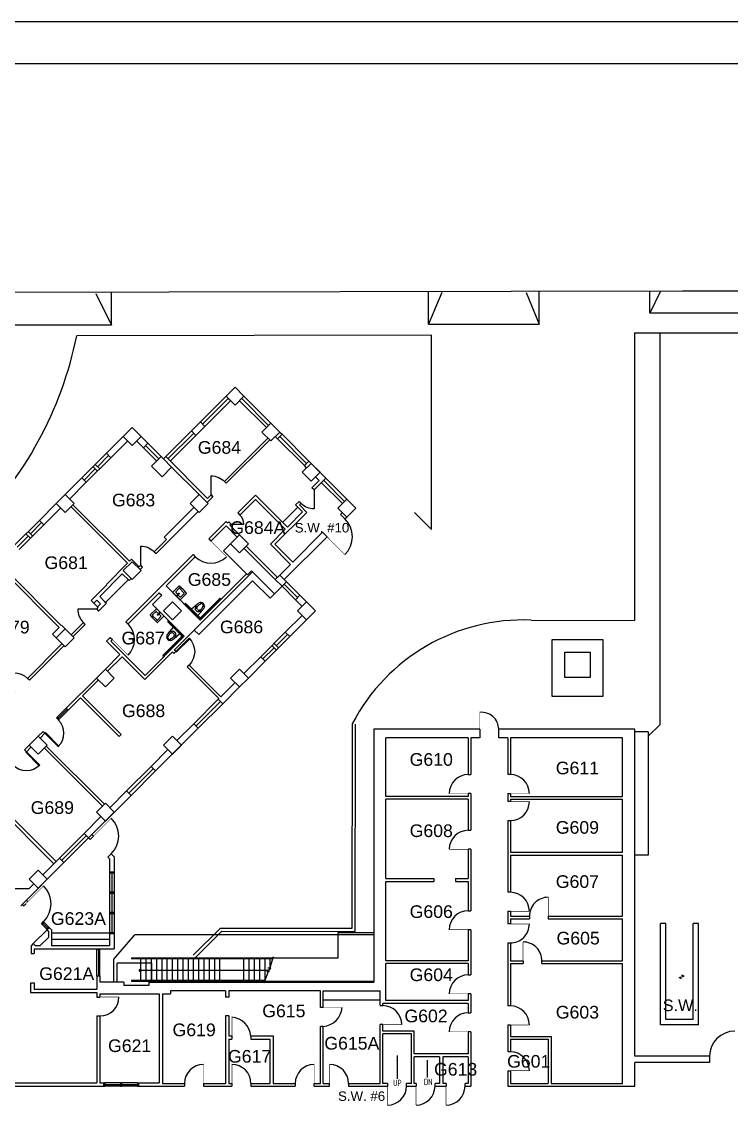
# Model space of a CAD drawing. Header units: inches. Extents: x -3386 to 4701, y -741 to 3764.
# Drawn here: x -1133 to 214, y 1562 to 3618 of the extents above; entities that cross this region are included whole.
import ezdxf
from ezdxf.enums import TextEntityAlignment as Align

# ---------------------------------------------------------------- set-up
doc = ezdxf.new("R2010")
doc.units = ezdxf.units.IN
doc.header["$LTSCALE"] = 96
doc.header["$MEASUREMENT"] = 0
for name, color, linetype in [('A-ANNO-ROOM', 4, 'CONTINUOUS'), ('A-ANNO-TEXT', 4, 'CONTINUOUS'), ('A-COLS', 5, 'CONTINUOUS'), ('A-DOOR', 2, 'CONTINUOUS'), ('A-FLOR-CASE', 3, 'CONTINUOUS'), ('A-FLOR-PFIX', 2, 'CONTINUOUS'), ('A-FLOR-STRS', 2, 'CONTINUOUS'), ('A-GLAZ', 2, 'CONTINUOUS'), ('A-GLAZ-SILL', 1, 'CONTINUOUS'), ('A-SITE', 8, 'CONTINUOUS'), ('A-WALL-FULL', 6, 'CONTINUOUS')]:
    doc.layers.add(name, color=color, linetype=linetype)
doc.styles.add('ARIAL', font='arial.ttf')
doc.styles.add('D11', font='dim', dxfattribs={"width": 0.75, "height": 12})

# ---------------------------------------------------------------- blocks, each defined once
blk = doc.blocks.new('PSS-FP01$0$DOOR-E')
at = {"layer": 'A-DOOR'}
blk.add_line((0, 0), (-0.707, 0.707), dxfattribs=at)
blk.add_arc((0, 0), 1, 135, 180, dxfattribs=at)
blk = doc.blocks.new('DOOR')
at = {"layer": 'A-DOOR'}
blk.add_lwpolyline([(-0.042, 0), (0, 0), (0, 1), (-0.042, 1)], close=True, dxfattribs=at)
blk.add_arc((0, 0), 1, 90, 180, dxfattribs=at)

msp = doc.modelspace()

# ---------------------------------------------------------------- linework, layer by layer
at = {"layer": 'A-COLS'}
for points in [[(-727.9, 2890.3), (-711, 2907.3), (-727.9, 2924.3), (-744.9, 2907.3)], [(-923.1, 2814), (-906.1, 2830.9), (-923.1, 2847.9), (-940.1, 2830.9)], [(-660.1, 2822.4), (-643.1, 2839.4), (-660.1, 2856.4), (-677, 2839.4)], [(-600.7, 2763), (-583.7, 2780), (-566.7, 2763), (-583.7, 2746.1)], [(-1050.4, 2686.7), (-1033.4, 2703.6), (-1050.4, 2720.6), (-1067.4, 2703.6)], [(-795.8, 2686.7), (-778.9, 2703.6), (-795.8, 2720.6), (-812.8, 2703.6)], [(-532.8, 2695.2), (-515.8, 2712.1), (-498.8, 2695.2), (-515.8, 2678.2)], [(-736.4, 2627.3), (-719.5, 2644.2), (-702.5, 2627.3), (-719.5, 2610.3)], [(-923.1, 2559.4), (-906.1, 2576.4), (-923.1, 2593.3), (-940.1, 2576.4)], [(-863.7, 2500), (-846.7, 2517), (-829.8, 2500), (-846.7, 2483)], [(-609.1, 2500), (-592.2, 2517), (-575.2, 2500), (-592.2, 2483)], [(-1050.4, 2432.1), (-1033.4, 2449.1), (-1050.4, 2466.1), (-1067.4, 2449.1)], [(-991, 2372.7), (-974, 2389.7), (-957, 2372.7), (-974, 2355.7)], [(-736.4, 2372.7), (-719.5, 2389.7), (-702.5, 2372.7), (-719.5, 2355.7)], [(-1118.3, 2245.4), (-1101.3, 2262.4), (-1084.3, 2245.4), (-1101.3, 2228.5)], [(-863.7, 2245.4), (-846.7, 2262.4), (-829.8, 2245.4), (-846.7, 2228.5)], [(-991, 2118.2), (-974, 2135.1), (-957, 2118.2), (-974, 2101.2)], [(-1118.3, 1990.9), (-1101.3, 2007.9), (-1084.3, 1990.9), (-1101.3, 1973.9)]]:
    msp.add_lwpolyline(points, close=True, dxfattribs=at)
at = {"layer": 'A-DOOR'}
msp.add_line((-1091.9, 1906.9), (-1083.8, 1898.8), dxfattribs=at)
at = {"layer": 'A-DOOR', "const_width": 1}
for points in [[(-773.7, 2632.5), (-744, 2602.8)], [(-519.4, 2606.7), (-553.3, 2640.7)], [(-960.6, 2445.6), (-930.9, 2415.9)], [(-263.5, 2275.5), (-263.5, 2307.5)], [(-285.5, 2153.5), (-321.5, 2153.5)], [(-205.5, 2153.5), (-169.5, 2153.5)], [(-205.5, 2138.2), (-169.5, 2138.2)], [(-962.7, 2106.8), (-996.6, 2072.9)], [(-285.5, 2047.8), (-321.5, 2047.8)], [(-1091.2, 1978.3), (-1125.1, 1944.4)], [(-133.5, 1920.8), (-133.5, 1956.8)], [(-205.5, 1930.2), (-169.5, 1930.2)], [(-285.5, 1895.2), (-321.5, 1895.2)], [(-205.5, 1906.2), (-169.5, 1906.2)], [(-181.5, 1836), (-181.5, 1872)], [(-285.5, 1773.5), (-321.5, 1773.5)], [(-984.2, 1767.5), (-948.2, 1767.5)], [(-560.5, 1747.5), (-524.7, 1747.5)], [(-733.8, 1693.6), (-733.8, 1729.6)], [(-447.5, 1715.1), (-411.5, 1715.1)], [(-205.5, 1714.6), (-169.5, 1714.6)], [(-285.5, 1701.5), (-321.5, 1701.5)], [(-787.8, 1603.6), (-787.8, 1639.6)], [(-733.8, 1603.6), (-733.8, 1639.6)], [(-577.8, 1603.6), (-577.8, 1639.6)], [(-548.5, 1603.6), (-548.5, 1639.6)], [(-205.5, 1627.6), (-169.5, 1627.6)], [(-438.3, 1598.5), (-438.3, 1562.5)], [(-384.5, 1598.5), (-384.5, 1562.5)], [(-327.5, 1598.5), (-327.5, 1562.5)]]:
    msp.add_lwpolyline(points, dxfattribs=at)
at = {"layer": 'A-DOOR'}
for centre, radius, start, end in [((-553.3, 2640.7), 48, 315, 45), ((-773.7, 2632.5), 42, 225, 315), ((-960.6, 2445.6), 42, 315, 45), ((-260.3, 2274.9), 32.8, 1.0767, 95.6562), ((-285.5, 2153.5), 36, 90, 180), ((-205.5, 2153.5), 36, 0, 90), ((-205.5, 2138.2), 36, 270, 0), ((-996.6, 2072.9), 48, 315, 45), ((-285.5, 2047.8), 36, 90, 180), ((-1125.1, 1944.4), 48, 315, 45), ((-205.5, 1930.2), 36, 0, 90), ((-133.5, 1920.8), 36, 89.9928, 180.7045), ((-285.5, 1895.2), 36, 90, 180), ((-205.5, 1906.2), 36, 269.2955, 0.0072), ((-181.5, 1836), 36, 359.2955, 90.0072), ((-285.5, 1773.5), 36, 90, 180), ((-984.2, 1767.5), 36, 270, 0), ((-447.5, 1715.1), 36, 0, 90), ((-205.5, 1714.6), 36, 0, 90), ((-737.7, 1689.6), 40.1, 5.6436, 84.3564), ((-564.2, 1751), 39.6, 275.271, 354.9664), ((-285.5, 1701.5), 36, 90, 180), ((220.5, 1655), 48, 90, 180), ((-205.5, 1627.6), 36, 0, 90), ((-787.8, 1603.6), 36, 90, 180), ((-733.8, 1603.6), 36, 0, 90), ((-577.8, 1603.6), 36, 90, 180), ((-548.5, 1603.6), 36, 0, 90), ((-438.5, 1598.5), 36, 270, 0), ((-384.5, 1598.5), 36, 270, 0), ((-327.5, 1598.5), 36, 270, 0)]:
    msp.add_arc(centre, radius, start, end, dxfattribs=at)
at = {"layer": 'A-FLOR-CASE'}
for p, q in [((-637.4, 2668.3), (-608.8, 2696.9)), ((-973.4, 2516), (-930.4, 2559)), ((-796.7, 2455.3), (-694.6, 2557.4)), ((-661.3, 2524.2), (-694.6, 2557.4)), ((-661.3, 2524.2), (-652.8, 2532.7)), ((-805.2, 2463.7), (-796.7, 2455.3)), ((-1084.5, 1895.2), (-1110.8, 1868.9)), ((-1076, 1889.2), (-966, 1889.2)), ((-1076, 1877.2), (-966, 1877.2)), ((-452.5, 1761.5), (-560.5, 1761.5))]:
    msp.add_line(p, q, dxfattribs=at)
at = {"layer": 'A-FLOR-PFIX'}
for p, q in [((-846.1, 2535.3), (-834.4, 2547)), ((-832.6, 2521.2), (-846.1, 2534.6)), ((-834.8, 2542.4), (-840.3, 2536.2)), ((-832.4, 2527), (-840.3, 2534.9)), ((-824.8, 2534.6), (-832.7, 2542.4)), ((-820.2, 2532.9), (-831.9, 2521.2)), ((-824.9, 2532.4), (-831, 2526.9)), ((-823.8, 2513.1), (-824.1, 2512.7)), ((-820.9, 2511.6), (-795.7, 2486.4)), ((-795, 2487.8), (-820.2, 2513)), ((-799.9, 2512.5), (-810.4, 2503.2)), ((-758, 2522.6), (-792.9, 2487.7)), ((-792.2, 2486.3), (-759.3, 2519.2)), ((-759.3, 2519.2), (-757.3, 2521.2)), ((-755.2, 2521.2), (-754.1, 2522.2)), ((-755.2, 2521.2), (-755.2, 2521.2)), ((-754.1, 2522.2), (-754.5, 2522.6)), ((-888.9, 2492.5), (-877.2, 2504.2)), ((-884.3, 2490.8), (-876.4, 2483)), ((-884.2, 2493), (-878.1, 2498.5)), ((-876.7, 2498.4), (-868.8, 2490.5)), ((-876.5, 2504.2), (-863, 2490.8)), ((-863, 2490.1), (-874.7, 2478.4)), ((-874.3, 2483), (-868.8, 2489.2)), ((-811.4, 2502.1), (-812.5, 2501)), ((-799.7, 2490.4), (-800.8, 2489.4)), ((-789.3, 2501.9), (-798.7, 2491.5)), ((-854.9, 2481.9), (-854.5, 2482.3)), ((-829.6, 2453.1), (-854.9, 2478.4)), ((-854.3, 2458.1), (-845, 2468.5)), ((-853.4, 2479.1), (-828.2, 2453.8)), ((-843.9, 2469.6), (-842.9, 2470.6)), ((-864.4, 2416.2), (-829.6, 2451)), ((-828.2, 2450.3), (-861.1, 2417.4)), ((-843.7, 2447.5), (-833.3, 2456.8)), ((-832.3, 2457.9), (-831.2, 2459)), ((-864.1, 2412.3), (-864.4, 2412.6)), ((-863, 2413.4), (-864.1, 2412.3)), ((-861.1, 2417.4), (-863, 2415.5)), ((-863, 2413.4), (-863, 2413.4))]:
    msp.add_line(p, q, dxfattribs=at)
for points in [[(-846.1, 2535.3, 0.065543), (-846.2, 2535.2, 0.087946), (-846.2, 2535.1, 0.043207), (-846.2, 2535, 0.043207), (-846.2, 2534.9, 0.087946), (-846.2, 2534.8, 0.065543), (-846.1, 2534.6)], [(-840.3, 2536.2, 0.063221), (-840.5, 2536, 0.085725), (-840.6, 2535.8, 0.040781), (-840.6, 2535.5, 0.040781), (-840.5, 2535.3, 0.085725), (-840.5, 2535.1, 0.063221), (-840.3, 2534.9)], [(-832.7, 2542.4, 0.050866), (-832.9, 2542.7, 0.073218), (-833.2, 2542.8, 0.028563), (-833.5, 2542.9, 0.050866), (-833.8, 2542.9, 0.050866), (-834, 2542.8, 0.028563), (-834.3, 2542.7, 0.073218), (-834.6, 2542.6, 0.050866), (-834.8, 2542.4)], [(-833.7, 2547.1, 0.061553), (-833.8, 2547.1, 0.084107), (-833.9, 2547.2, 0.039062), (-834, 2547.2, 0.039062), (-834.2, 2547.2, 0.084107), (-834.2, 2547.1, 0.061553), (-834.4, 2547)], [(-824.9, 2532.4, 0.050866), (-824.6, 2532.7, 0.073218), (-824.5, 2532.9, 0.028563), (-824.4, 2533.3, 0.050866), (-824.4, 2533.5, 0.050866), (-824.4, 2533.7, 0.028563), (-824.5, 2534.1, 0.073218), (-824.6, 2534.3, 0.050866), (-824.8, 2534.6)], [(-820.2, 2532.9, 0.061553), (-820.1, 2533, 0.084107), (-820.1, 2533.1, 0.039062), (-820.1, 2533.2, 0.039062), (-820.1, 2533.3, 0.084107), (-820.1, 2533.4, 0.061553), (-820.2, 2533.6)], [(-832.6, 2521.2, 0.065543), (-832.5, 2521.1, 0.087946), (-832.4, 2521.1, 0.043207), (-832.3, 2521.1, 0.043207), (-832.1, 2521.1, 0.087946), (-832, 2521.1, 0.065543), (-831.9, 2521.2)], [(-832.4, 2527, 0.063221), (-832.2, 2526.8, 0.085725), (-832, 2526.7, 0.040781), (-831.7, 2526.7, 0.040781), (-831.5, 2526.7, 0.085725), (-831.3, 2526.8, 0.063221), (-831, 2526.9)], [(-799.9, 2512.5, 0.074934), (-802.1, 2509.5, 0.085426), (-803.1, 2506.5, 0.066386), (-803.2, 2504.5), (-804.3, 2503.4), (-801.4, 2500.5)], [(-799.2, 2502.6, -0.17412), (-800.2, 2504.9, -0.066386), (-800.2, 2506, -0.085426), (-799.5, 2508.1, -0.074934), (-797.8, 2510.4, -0.074934), (-795.6, 2512, -0.08035), (-793.6, 2512.7, 0.238976), (-793.2, 2513), (-792.2, 2515.1, 0.549653), (-792.6, 2515.8)], [(-799.2, 2502.6, 0.17747), (-797, 2501.6, 0.066386), (-795.8, 2501.7, 0.085426), (-793.7, 2502.3, 0.074934), (-791.4, 2504, 0.074934), (-789.8, 2506.3, 0.08035), (-789.1, 2508.2, -0.238976), (-788.8, 2508.6), (-786.8, 2509.6, -0.549653), (-786.1, 2509.2)], [(-888.9, 2492.5, 0.061553), (-889, 2492.4, 0.084107), (-889, 2492.3, 0.039062), (-889, 2492.2, 0.039062), (-889, 2492.1, 0.084107), (-889, 2492, 0.061553), (-888.9, 2491.8)], [(-884.2, 2493, 0.050866), (-884.4, 2492.7, 0.073218), (-884.6, 2492.5, 0.028563), (-884.7, 2492.1, 0.050866), (-884.7, 2491.9, 0.050866), (-884.7, 2491.7, 0.028563), (-884.6, 2491.3, 0.073218), (-884.5, 2491.1, 0.050866), (-884.3, 2490.8)], [(-876.7, 2498.4, 0.063221), (-876.9, 2498.6, 0.085725), (-877.1, 2498.7, 0.040781), (-877.4, 2498.7, 0.040781), (-877.6, 2498.7, 0.085725), (-877.8, 2498.6, 0.063221), (-878.1, 2498.5)], [(-876.5, 2504.2, 0.065543), (-876.6, 2504.3, 0.087946), (-876.7, 2504.3, 0.043207), (-876.8, 2504.4, 0.043207), (-876.9, 2504.3, 0.087946), (-877, 2504.3, 0.065543), (-877.2, 2504.2)], [(-868.8, 2489.2, 0.063221), (-868.6, 2489.4, 0.085725), (-868.5, 2489.6, 0.040781), (-868.5, 2489.9, 0.040781), (-868.5, 2490.1, 0.085725), (-868.6, 2490.3, 0.063221), (-868.8, 2490.5)], [(-863, 2490.1, 0.065543), (-862.9, 2490.2, 0.087946), (-862.9, 2490.3, 0.043207), (-862.9, 2490.4, 0.043207), (-862.9, 2490.6, 0.087946), (-862.9, 2490.7, 0.065543), (-863, 2490.8)], [(-789.3, 2501.9, -0.074934), (-792.3, 2499.7, -0.085426), (-795.4, 2498.7, -0.066386), (-797.3, 2498.7), (-798.4, 2497.6), (-801.4, 2500.5)], [(-876.4, 2483, 0.050866), (-876.2, 2482.8, 0.073218), (-875.9, 2482.6, 0.028563), (-875.5, 2482.6, 0.050866), (-875.3, 2482.5, 0.050866), (-875.1, 2482.6, 0.028563), (-874.7, 2482.7, 0.073218), (-874.5, 2482.8, 0.050866), (-874.3, 2483)], [(-875.4, 2478.3, 0.061553), (-875.3, 2478.3, 0.084107), (-875.2, 2478.2, 0.039062), (-875.1, 2478.2, 0.039062), (-874.9, 2478.3, 0.084107), (-874.8, 2478.3, 0.061553), (-874.7, 2478.4)], [(-844.4, 2457.4, 0.17412), (-846.7, 2458.4, 0.066386), (-847.9, 2458.3, 0.085426), (-850, 2457.7, 0.074934), (-852.2, 2456, 0.074934), (-853.9, 2453.7, 0.08035), (-854.6, 2451.8, -0.238976), (-854.8, 2451.4), (-856.9, 2450.4, -0.549653), (-857.6, 2450.8)], [(-854.3, 2458.1, -0.074934), (-851.4, 2460.3, -0.085426), (-848.3, 2461.3, -0.066386), (-846.3, 2461.3), (-845.2, 2462.4), (-842.3, 2459.5)], [(-844.4, 2457.4, -0.17747), (-843.5, 2455.1, -0.066386), (-843.5, 2454, -0.085426), (-844.2, 2451.9, -0.074934), (-845.8, 2449.6, -0.074934), (-848.1, 2448, -0.08035), (-850.1, 2447.3, 0.238976), (-850.4, 2447), (-851.5, 2444.9, 0.549653), (-851.1, 2444.2)], [(-843.7, 2447.5, 0.074934), (-841.5, 2450.5, 0.085426), (-840.5, 2453.5, 0.066386), (-840.5, 2455.5), (-839.4, 2456.6), (-842.3, 2459.5)]]:
    msp.add_lwpolyline(points, format="xyb", dxfattribs=at)
for points in [[(-834.9, 2533.4, -0.043661), (-834.8, 2533.4, -0.043661), (-834.6, 2533.4, -0.043661), (-834.5, 2533.4, -0.043661), (-834.4, 2533.4, -0.043661), (-834.3, 2533.4, -0.043661), (-834.1, 2533.3, -0.043661), (-834, 2533.2, -0.043661), (-834, 2533.1, -0.043661), (-833.9, 2533, -0.043661), (-833.8, 2532.9, -0.043661), (-833.8, 2532.8, -0.043661), (-833.8, 2532.6, -0.043661), (-833.8, 2532.5, -0.043661), (-833.9, 2532.4, -0.043661), (-834, 2532.3, -0.043661), (-834, 2532.2, -0.043661), (-834.1, 2532.1, -0.043661), (-834.3, 2532, -0.043661), (-834.4, 2532, -0.043661), (-834.5, 2531.9, -0.043661), (-834.6, 2531.9, -0.043661), (-834.8, 2532, -0.043661), (-834.9, 2532, -0.043661), (-835, 2532.1, -0.043661), (-835.1, 2532.2, -0.043661), (-835.2, 2532.3, -0.043661), (-835.3, 2532.4, -0.043661), (-835.3, 2532.5, -0.043661), (-835.3, 2532.6, -0.043661), (-835.3, 2532.8, -0.043661), (-835.3, 2532.9, -0.043661), (-835.3, 2533, -0.043661), (-835.2, 2533.1, -0.043661), (-835.1, 2533.2, -0.043661), (-835, 2533.3, -0.043661)], [(-874.2, 2492, -0.043661), (-874.3, 2492, -0.043661), (-874.4, 2492, -0.043661), (-874.6, 2492, -0.043661), (-874.7, 2492, -0.043661), (-874.8, 2492, -0.043661), (-874.9, 2492.1, -0.043661), (-875, 2492.2, -0.043661), (-875.1, 2492.3, -0.043661), (-875.2, 2492.4, -0.043661), (-875.2, 2492.5, -0.043661), (-875.3, 2492.7, -0.043661), (-875.3, 2492.8, -0.043661), (-875.2, 2492.9, -0.043661), (-875.2, 2493, -0.043661), (-875.1, 2493.2, -0.043661), (-875, 2493.3, -0.043661), (-874.9, 2493.3, -0.043661), (-874.8, 2493.4, -0.043661), (-874.7, 2493.5, -0.043661), (-874.6, 2493.5, -0.043661), (-874.4, 2493.5, -0.043661), (-874.3, 2493.5, -0.043661), (-874.2, 2493.4, -0.043661), (-874.1, 2493.3, -0.043661), (-874, 2493.3, -0.043661), (-873.9, 2493.2, -0.043661), (-873.8, 2493, -0.043661), (-873.8, 2492.9, -0.043661), (-873.8, 2492.8, -0.043661), (-873.8, 2492.7, -0.043661), (-873.8, 2492.5, -0.043661), (-873.8, 2492.4, -0.043661), (-873.9, 2492.3, -0.043661), (-874, 2492.2, -0.043661), (-874.1, 2492.1, -0.043661)]]:
    msp.add_lwpolyline(points, format="xyb", close=True, dxfattribs=at)
for centre in [(-837.9, 2529.3), (-871.2, 2496.1)]:
    msp.add_circle(centre, 0.75, dxfattribs=at)
for centre, radius, start, end in [((-897.5, 2469.8), 100.3, 39.535, 50.465), ((-822, 2511.3), 2.5, 43.916, 134.9927), ((-822, 2510.6), 1.5, 43.2125, 134.9803), ((-791.2, 2503.8), 12.4, 117.8584, 135), ((-792.5, 2506.3), 9.55, 98.3275, 117.8584), ((-792.8, 2508.4), 7.42, 88.4258, 98.3275), ((-792.3, 2509.5), 6.29, 357.5207, 92.0085), ((-792.3, 2509.5), 4.82, 357.5207, 92.0085), ((-793.5, 2509), 7.42, 351.6725, 1.5742), ((-756.3, 2520.8), 2.5, 45, 135), ((-756.3, 2520.1), 1.5, 45, 135), ((-811.6, 2555.7), 100.3, 219.535, 230.465), ((-793.9, 2488.8), 1.5, 224.9992, 315.0008), ((-798.1, 2510.6), 12.4, 315, 332.1416), ((-795.6, 2509.3), 9.55, 332.1416, 351.6725), ((-853.1, 2480.2), 2.5, 135.0073, 226.084), ((-852.4, 2480.2), 1.5, 135.0197, 226.7875), ((-793.9, 2488.1), 2.5, 224.9998, 315.0002), ((-850.2, 2451), 7.42, 171.6725, 181.5742), ((-851.3, 2450.5), 6.29, 177.9915, 272.4793), ((-848.1, 2450.7), 9.55, 152.1416, 171.6725), ((-845.6, 2449.4), 12.4, 135, 152.1416), ((-851.3, 2450.5), 4.82, 177.9915, 272.4793), ((-852.5, 2456.2), 12.4, 297.8584, 315), ((-830.7, 2452.1), 1.5, 314.9992, 45.0008), ((-830, 2452.1), 2.5, 314.9998, 45.0002), ((-850.8, 2451.6), 7.42, 268.4258, 278.3275), ((-851.2, 2453.7), 9.55, 278.3275, 297.8584), ((-862.7, 2414.4), 2.5, 135, 225), ((-862, 2414.4), 1.5, 135, 225)]:
    msp.add_arc(centre, radius, start, end, dxfattribs=at)
at = {"layer": 'A-FLOR-STRS'}
for points in [[(119.3, 1802), (114.5, 1804.4), (124.1, 1806.8), (119.3, 1809.2)], [(-420.1, 1656.4), (-420.1, 1612.6)], [(-363.1, 1647.4), (-363.1, 1614.6)]]:
    msp.add_lwpolyline(points, dxfattribs=at)
for points in [[(-421.8, 1646.9), (-420.1, 1656.6), (-418.5, 1646.9)], [(-364.8, 1637.8), (-363.1, 1647.6), (-361.5, 1637.8)]]:
    msp.add_solid(points, dxfattribs=at)
at = {"layer": 'A-GLAZ'}
for p, q in [((-789.5, 2854.3), (-740.7, 2903)), ((-715.2, 2903), (-664.3, 2852.1)), ((-806.4, 2837.3), (-855.2, 2788.5)), ((-643.1, 2830.9), (-592.2, 2780)), ((-897.6, 2814), (-872.2, 2788.5)), ((-967.7, 2794.9), (-988.9, 2773.6)), ((-993.1, 2769.4), (-1014.3, 2748.2)), ((-520.1, 2707.9), (-559.7, 2747.5)), ((-1094.9, 2667.6), (-1116.1, 2646.4)), ((-1120.4, 2642.1), (-1141.6, 2620.9)), ((-609.1, 2525.5), (-634.6, 2550.9)), ((-649.5, 2434.2), (-628.2, 2455.5)), ((-674.9, 2408.8), (-653.7, 2430)), ((-755.5, 2328.2), (-802.2, 2281.5)), ((-1063.5, 2296.5), (-1046.5, 2313.5)), ((-882.8, 2200.9), (-929.5, 2154.2)), ((-1010.1, 2073.6), (-1056.7, 2026.9)), ((-961.5, 2002.2), (-961.5, 1966.2)), ((-961.5, 1964.2), (-961.5, 1928.2)), ((-961.5, 1926.2), (-961.5, 1890.2)), ((-987.2, 1858.2), (-987.2, 1807.2)), ((-975.2, 1601.5), (-945.2, 1601.5)), ((-943.2, 1601.5), (-913.2, 1601.5))]:
    msp.add_line(p, q, dxfattribs=at)
at = {"layer": 'A-GLAZ-SILL'}
for p, q in [((-793.7, 2858.5), (-744.9, 2907.3)), ((-711, 2907.3), (-660.1, 2856.4)), ((-785.2, 2850), (-736.4, 2898.8)), ((-719.5, 2898.8), (-668.5, 2847.9)), ((-810.7, 2841.5), (-859.5, 2792.7)), ((-893.4, 2818.2), (-868, 2792.7)), ((-802.2, 2833), (-851, 2784.3)), ((-647.3, 2826.7), (-596.4, 2775.8)), ((-638.8, 2835.2), (-587.9, 2784.3)), ((-971.9, 2799.1), (-1018.6, 2752.4)), ((-901.9, 2809.7), (-876.4, 2784.3)), ((-963.4, 2790.6), (-1010.1, 2744)), ((-984.6, 2769.4), (-993.1, 2777.9)), ((-988.9, 2765.2), (-997.4, 2773.6)), ((-524.3, 2703.6), (-563.9, 2743.2)), ((-515.8, 2712.1), (-555.4, 2751.7)), ((-1099.2, 2671.8), (-1145.8, 2625.2)), ((-1090.7, 2663.3), (-1137.4, 2616.7)), ((-1116.1, 2637.9), (-1124.6, 2646.4)), ((-1111.9, 2642.1), (-1120.4, 2650.6)), ((-604.9, 2529.7), (-630.4, 2555.2)), ((-613.4, 2521.2), (-638.8, 2546.7)), ((-632.5, 2459.7), (-679.2, 2413)), ((-624, 2451.2), (-670.7, 2404.5)), ((-657.9, 2434.2), (-649.5, 2425.8)), ((-653.7, 2438.5), (-645.2, 2430)), ((-759.8, 2332.4), (-806.4, 2285.7)), ((-751.3, 2323.9), (-797.9, 2277.3)), ((-1048.4, 2315.3), (-1065.3, 2298.4)), ((-1061.6, 2294.6), (-1044.7, 2311.6)), ((-887, 2205.1), (-933.7, 2158.5)), ((-878.6, 2196.7), (-925.2, 2150)), ((-1014.3, 2077.9), (-1061, 2031.2)), ((-1005.8, 2069.4), (-1052.5, 2022.7)), ((-966, 2002.2), (-966, 1966.2)), ((-957, 2002.2), (-957, 1966.2)), ((-966, 1964.2), (-966, 1928.2)), ((-957, 1964.2), (-957, 1928.2)), ((-966, 1926.2), (-966, 1890.2)), ((-957, 1926.2), (-957, 1890.2)), ((-1094, 1904.8), (-1085.9, 1896.6)), ((-1089.8, 1909.1), (-1081.6, 1900.9)), ((-990.2, 1807.2), (-990.2, 1858.2)), ((-984.2, 1807.2), (-984.2, 1858.2)), ((-945.2, 1604.5), (-975.2, 1604.5)), ((-913.2, 1604.5), (-943.2, 1604.5)), ((-945.2, 1598.5), (-975.2, 1598.5)), ((-913.2, 1598.5), (-943.2, 1598.5))]:
    msp.add_line(p, q, dxfattribs=at)
at = {"layer": 'A-SITE'}
for p, q in [((1751.2, 3617.9), (-3372.6, 3617.9)), ((1751.2, 3617.9), (121.3, 3617.9)), ((4519.3, 3537.9), (-3372.6, 3537.9)), ((4519.3, 3537.9), (121.3, 3537.9)), ((121.3, 3106.9), (-1701.8, 3103.4)), ((-962.3, 3042.3), (-962.3, 3104.8)), ((-360.8, 3044), (-361, 3105.7)), ((-150.8, 3044), (-151, 3106.1)), ((59.1, 3064.9), (59, 3106.9)), ((78.9, 3105.3), (59.1, 3064.9)), ((2118.6, 3107.9), (121.3, 3106.9)), ((-992.3, 3102.3), (-962.3, 3042.3)), ((-335.7, 3104.1), (-360.8, 3044)), ((-175.3, 3104.4), (-150.8, 3044)), ((121.2, 3064.9), (59.1, 3064.9)), ((299.2, 3065), (121.2, 3064.9)), ((-360.8, 3044), (-150.8, 3044)), ((-962.3, 3042.3), (-1268.3, 3042.3)), ((-355.1, 3023.2), (-1028.3, 3021.7)), ((-355.1, 2654.5), (-355.1, 3023.2)), ((30.1, 3027.5), (2145.8, 3028.1)), ((30.1, 3027.5), (30.1, 2481.8)), ((78.1, 3026.8), (78.1, 2284)), ((-355.1, 2654.5), (-387.3, 2686.8)), ((-165.9, 2482.6), (30.1, 2481.8)), ((-505.9, 1897.9), (-505.3, 2286.1)), ((-500, 1891.9), (-499.3, 2285.1)), ((78.1, 2284), (56.2, 2262.1)), ((56.2, 2270.6), (30.5, 2270.6)), ((56.2, 2270.6), (55.9, 2036.6)), ((55.9, 2036.6), (30.5, 2036.6)), ((-807.2, 1838.3), (-753.2, 1892.3)), ((-807.1, 1846.8), (-755.7, 1898.3)), ((-755.7, 1898.3), (-505.9, 1897.9)), ((-753.2, 1892.3), (-500, 1891.9)), ((-957.7, 1839.6), (-918.1, 1885.6)), ((-957.7, 1839.6), (-918.1, 1885.6)), ((-464.5, 1885.6), (-918.1, 1885.6)), ((-464.5, 1885.6), (-918.1, 1885.6)), ((-957.7, 1795.6), (-957.7, 1839.6)), ((-957.7, 1795.6), (-957.7, 1839.6)), ((-885.7, 1831.6), (-951.7, 1831.6)), ((-951.7, 1795.6), (-951.7, 1831.6)), ((-885.7, 1831.6), (-951.7, 1831.6)), ((-951.7, 1795.6), (-951.7, 1831.6)), ((-924.5, 1842), (-924.5, 1840)), ((-924.5, 1842), (-924.5, 1840)), ((-656.5, 1840), (-924.5, 1840)), ((-656.5, 1840), (-924.5, 1840)), ((-906.5, 1799.2), (-906.5, 1840)), ((-906.5, 1799.2), (-906.5, 1840)), ((-896.5, 1799.2), (-896.5, 1840)), ((-896.5, 1799.2), (-896.5, 1840)), ((-886.5, 1799.2), (-886.5, 1840)), ((-886.5, 1799.2), (-886.5, 1840)), ((-885.7, 1795.6), (-885.7, 1831.6)), ((-885.7, 1795.6), (-885.7, 1831.6)), ((-876.5, 1799.2), (-876.5, 1840)), ((-876.5, 1799.2), (-876.5, 1840)), ((-866.5, 1799.2), (-866.5, 1840)), ((-866.5, 1799.2), (-866.5, 1840)), ((-856.5, 1799.2), (-856.5, 1840)), ((-856.5, 1799.2), (-856.5, 1840)), ((-846.5, 1799.2), (-846.5, 1840)), ((-846.5, 1799.2), (-846.5, 1840)), ((-836.5, 1799.2), (-836.5, 1840)), ((-836.5, 1799.2), (-836.5, 1840)), ((-826.5, 1799.2), (-826.5, 1840)), ((-826.5, 1799.2), (-826.5, 1840)), ((-816.5, 1799.2), (-816.5, 1840)), ((-816.5, 1799.2), (-816.5, 1840)), ((-806.5, 1799.2), (-806.5, 1840)), ((-806.5, 1799.2), (-806.5, 1840)), ((-796.5, 1799.2), (-796.5, 1840)), ((-796.5, 1799.2), (-796.5, 1840)), ((-786.5, 1799.2), (-786.5, 1840)), ((-786.5, 1799.2), (-786.5, 1840)), ((-776.5, 1799.2), (-776.5, 1840)), ((-776.5, 1799.2), (-776.5, 1840)), ((-766.5, 1799.2), (-766.5, 1840)), ((-766.5, 1799.2), (-766.5, 1840)), ((-756.5, 1799.2), (-756.5, 1840)), ((-756.5, 1799.2), (-756.5, 1840)), ((-711, 1799.2), (-711, 1840)), ((-711, 1799.2), (-711, 1840)), ((-701, 1799.2), (-701, 1840)), ((-701, 1799.2), (-701, 1840)), ((-691, 1799.2), (-691, 1840)), ((-691, 1799.2), (-691, 1840)), ((-681, 1799.2), (-681, 1840)), ((-681, 1799.2), (-681, 1840)), ((-671, 1799.2), (-671, 1840)), ((-671, 1799.2), (-671, 1840)), ((-655.3, 1843.7), (-661.9, 1822.6)), ((-655.3, 1843.7), (-661.9, 1822.6)), ((-661, 1825.5), (-661, 1840)), ((-661, 1825.5), (-661, 1840)), ((-664.8, 1815.9), (-673.3, 1793.6)), ((-664.8, 1815.9), (-673.3, 1793.6)), ((-924.5, 1799.2), (-671.2, 1799.2)), ((-924.5, 1799.2), (-671.2, 1799.2)), ((-924.5, 1797.6), (-468.8, 1797.6)), ((-924.5, 1797.6), (-464.5, 1797.6))]:
    msp.add_line(p, q, dxfattribs=at)
for points in [[(-29.9, 2445.8), (-29.9, 2337.8), (-125.9, 2337.8), (-125.9, 2445.8)], [(-53.9, 2421.8), (-53.9, 2373.8), (-101.9, 2373.8), (-101.9, 2421.8)]]:
    msp.add_lwpolyline(points, close=True, dxfattribs=at)
for points in [[(-655.5, 1842), (-532.3, 1842), (-532.3, 1890), (-464.5, 1890)], [(-655.5, 1842), (-532.3, 1842), (-532.3, 1890), (-464.5, 1890)], [(-924.5, 1842), (-655.8, 1842)], [(-924.5, 1842), (-655.8, 1842)], [(-665.3, 1818), (-907.1, 1818)], [(-665.3, 1818), (-907.1, 1818)], [(-662.3, 1816), (-667.7, 1815.9), (-660.3, 1822.4), (-665.7, 1822.3)], [(-662.3, 1816), (-667.7, 1815.9), (-660.3, 1822.4), (-665.7, 1822.3)], [(-924.5, 1799.2), (-924.5, 1797.6)]]:
    msp.add_lwpolyline(points, dxfattribs=at)
at = {"layer": 'A-SITE', "const_width": 3}
msp.add_lwpolyline([(-906.5, 1818, -1), (-909.5, 1818, -1)], format="xyb", close=True, dxfattribs=at)
msp.add_lwpolyline([(-906.5, 1818, -1), (-909.5, 1818, -1)], format="xyb", close=True, dxfattribs=at)
at = {"layer": 'A-SITE'}
for centre, radius, start, end in [((-1728.1, 3163.7), 714, 314.2872, 348.5268), ((-180.8, 2116.9), 366, 87.6767, 152.472)]:
    msp.add_arc(centre, radius, start, end, dxfattribs=at)
at = {"layer": 'A-WALL-FULL'}
for p, q in [((-744.9, 2907.3), (-727.9, 2924.3)), ((-727.9, 2924.3), (-711, 2907.3)), ((-736.4, 2898.8), (-744.9, 2907.3)), ((-810.7, 2841.5), (-793.7, 2858.5)), ((-785.2, 2850), (-793.7, 2858.5)), ((-971.9, 2799.1), (-923.1, 2847.9)), ((-923.1, 2847.9), (-893.4, 2818.2)), ((-802.2, 2833), (-810.7, 2841.5)), ((-802.2, 2833), (-785.2, 2850)), ((-643.1, 2839.4), (-638.8, 2835.2)), ((-963.4, 2790.6), (-931.6, 2822.4)), ((-914.6, 2822.4), (-901.9, 2809.7)), ((-901.9, 2809.7), (-893.4, 2818.2)), ((-748, 2745.6), (-665.6, 2828)), ((-744.5, 2742.1), (-662.1, 2824.5)), ((-651.6, 2830.9), (-647.3, 2826.7)), ((-647.3, 2826.7), (-638.8, 2835.2)), ((-963.4, 2790.6), (-971.9, 2799.1)), ((-963.4, 2790.6), (-971.9, 2799.1)), ((-886.3, 2774.4), (-868, 2792.7)), ((-868, 2792.7), (-863.7, 2788.5)), ((-868, 2792.7), (-863.7, 2788.5)), ((-859.5, 2792.7), (-863.7, 2788.5)), ((-848.2, 2772.9), (-863.7, 2788.5)), ((-859.5, 2792.7), (-780.2, 2713.5)), ((-596.4, 2775.8), (-587.9, 2784.3)), ((-592.2, 2771.5), (-596.4, 2775.8)), ((-555.4, 2751.7), (-587.9, 2784.3)), ((-886.3, 2774.4), (-866.5, 2754.6)), ((-866.5, 2754.6), (-848.2, 2772.9)), ((-848.2, 2772.9), (-795.8, 2720.6)), ((-592.2, 2771.5), (-600.7, 2763)), ((-600.7, 2763), (-583.7, 2746.1)), ((-1050.4, 2720.6), (-1018.6, 2752.4)), ((-1041.9, 2712.1), (-1010.1, 2744)), ((-1010.1, 2744), (-1018.6, 2752.4)), ((-748, 2745.6), (-744.5, 2742.1)), ((-748, 2745.6), (-744.5, 2742.1)), ((-583.7, 2746.1), (-575.2, 2754.6)), ((-568.1, 2747.5), (-581.9, 2733.7)), ((-555.4, 2751.7), (-577.7, 2729.5)), ((-575.2, 2754.6), (-568.1, 2747.5)), ((-769.9, 2716.6), (-780.9, 2705.7)), ((-773.5, 2720.2), (-780.2, 2713.5)), ((-773.5, 2720.2), (-769.9, 2716.6)), ((-769.9, 2716.6), (-773.5, 2720.2)), ((-722.8, 2686.2), (-689.1, 2719.9)), ((-628.2, 2659.1), (-689.1, 2719.9)), ((-577.7, 2729.5), (-581.9, 2733.7)), ((-1099.2, 2671.8), (-1067.4, 2703.6)), ((-1090.7, 2663.3), (-1058.9, 2695.2)), ((-931.8, 2590.5), (-1039.2, 2697.9)), ((-1035.4, 2701.6), (-928.1, 2594.2)), ((-805.7, 2696.6), (-862.3, 2640)), ((-718.6, 2681.9), (-689.1, 2711.4)), ((-632.5, 2654.9), (-689.1, 2711.4)), ((-612.9, 2701.1), (-606.5, 2707.5)), ((-599.6, 2687.7), (-612.9, 2701.1)), ((-606.5, 2707.5), (-603, 2704)), ((-603, 2704), (-605.9, 2701.1)), ((-591.8, 2687), (-605.9, 2701.1)), ((-498.8, 2695.2), (-515.8, 2712.1)), ((-515.8, 2678.2), (-498.8, 2695.2)), ((-797.9, 2688.7), (-877.8, 2608.8)), ((-722.8, 2686.2), (-718.6, 2681.9)), ((-652.3, 2626.6), (-591.8, 2687)), ((-628.2, 2659.1), (-599.6, 2687.7)), ((-527.9, 2683.1), (-524.3, 2686.7)), ((-519.4, 2674.6), (-527.9, 2683.1)), ((-519.4, 2674.6), (-515.8, 2678.2)), ((-1090.7, 2663.3), (-1099.2, 2671.8)), ((-1090.7, 2663.3), (-1099.2, 2671.8)), ((-744.9, 2669.7), (-777.9, 2636.7)), ((-744.9, 2661.2), (-773.7, 2632.5)), ((-742.1, 2666.9), (-744.9, 2669.7)), ((-723.7, 2640), (-744.9, 2661.2)), ((-742.1, 2666.9), (-739.8, 2669.2)), ((-739.8, 2669.2), (-735.5, 2664.9)), ((-737.8, 2662.6), (-735.5, 2664.9)), ((-719.5, 2644.2), (-737.8, 2662.6)), ((-660.8, 2626.6), (-632.5, 2654.9)), ((-881.3, 2612.3), (-858, 2635.7)), ((-862.3, 2640), (-858, 2635.7)), ((-777.9, 2636.7), (-773.7, 2632.5)), ((-634.6, 2559.4), (-553.3, 2640.7)), ((-618.3, 2592.6), (-561.8, 2649.2)), ((-553.3, 2640.7), (-561.8, 2649.2)), ((-881.3, 2612.3), (-877.8, 2608.8)), ((-749.9, 2613.8), (-736.4, 2627.3)), ((-704.5, 2568.4), (-749.9, 2613.8)), ((-651.6, 2559.4), (-711, 2618.8)), ((-647.3, 2563.6), (-706.7, 2623)), ((-622.6, 2588.4), (-660.8, 2626.6)), ((-618.3, 2592.6), (-652.3, 2626.6)), ((-931.8, 2590.5), (-971.9, 2550.4)), ((-807.6, 2607), (-935.1, 2479.5)), ((-924.3, 2598), (-928.1, 2594.2)), ((-909.9, 2583.7), (-924.3, 2598)), ((-803.4, 2602.8), (-858.8, 2547.4)), ((-807.6, 2607), (-803.4, 2602.8)), ((-1061.4, 2468.6), (-1164.9, 2572.1)), ((-1057.7, 2472.3), (-1161.2, 2575.8)), ((-984.7, 2527.3), (-941.8, 2570.3)), ((-941.8, 2570.3), (-929, 2557.5)), ((-906.8, 2586.9), (-909.9, 2583.7)), ((-908.2, 2578.4), (-903.2, 2583.3)), ((-903.2, 2583.3), (-906.8, 2586.9)), ((-694.6, 2574.4), (-843.3, 2425.7)), ((-706.2, 2570.2), (-793.9, 2482.5)), ((-706.2, 2570.2), (-704.5, 2568.4)), ((-704.5, 2568.4), (-696.5, 2576.3)), ((-704.5, 2568.4), (-696.5, 2576.3)), ((-696.5, 2576.3), (-652.8, 2532.7)), ((-643.1, 2567.9), (-622.6, 2588.4)), ((-971, 2549.5), (-1000.9, 2519.6)), ((-971.9, 2550.4), (-971, 2549.5)), ((-929, 2557.5), (-925.1, 2561.4)), ((-651.6, 2559.4), (-643.1, 2567.9)), ((-638.8, 2546.7), (-651.6, 2559.4)), ((-647.3, 2563.6), (-643.1, 2567.9)), ((-630.4, 2555.2), (-643.1, 2567.9)), ((-638.8, 2546.7), (-630.4, 2555.2)), ((-630.4, 2555.2), (-634.6, 2559.4)), ((-630.4, 2555.2), (-634.6, 2559.4)), ((-871.6, 2534.5), (-930.9, 2475.3)), ((-884.6, 2512.3), (-867, 2529.9)), ((-884.6, 2512.3), (-867, 2529.9)), ((-871.6, 2534.5), (-867, 2529.9)), ((-793.9, 2482.5), (-858.8, 2547.4)), ((-638.8, 2546.7), (-652.8, 2532.7)), ((-613.4, 2521.2), (-604.9, 2529.7)), ((-575.2, 2500), (-604.9, 2529.7)), ((-1000.9, 2519.6), (-995.9, 2514.7)), ((-990.3, 2520.3), (-995.9, 2514.7)), ((-995.9, 2514.7), (-988.9, 2507.6)), ((-983.2, 2513.3), (-990.3, 2520.3)), ((-988.9, 2507.6), (-983.2, 2513.3)), ((-972, 2514.6), (-986.7, 2499.8)), ((-975.5, 2518.1), (-984.7, 2527.3)), ((-975.5, 2518.1), (-972, 2514.6)), ((-884.6, 2512.3), (-824.3, 2452.1)), ((-600.7, 2508.5), (-613.4, 2521.2)), ((-990.3, 2503.4), (-987.5, 2506.2)), ((-990.3, 2503.4), (-986.7, 2499.8)), ((-987.5, 2506.2), (-988.9, 2507.6)), ((-632.5, 2459.7), (-600.7, 2491.5)), ((-624, 2451.2), (-575.2, 2500)), ((-1061.4, 2468.6), (-1074.2, 2455.9)), ((-1057.7, 2472.3), (-1057.2, 2472.9)), ((-1050.4, 2466.1), (-1057.2, 2472.9)), ((-1015.7, 2477.9), (-1039, 2454.7)), ((-1035.4, 2451.1), (-1012.2, 2474.4)), ((-1012.2, 2474.4), (-1015.7, 2477.9)), ((-935.1, 2479.5), (-930.9, 2475.3)), ((-1074.2, 2455.9), (-1067.4, 2449.1)), ((-964.8, 2449.8), (-971.9, 2442.7)), ((-964.8, 2449.8), (-960.6, 2445.6)), ((-898.5, 2377.8), (-824.3, 2452.1)), ((-632.5, 2459.7), (-624, 2451.2)), ((-632.5, 2459.7), (-624, 2451.2)), ((-1056.1, 2437.9), (-1121.9, 2372.1)), ((-1052.4, 2434.1), (-1118.2, 2368.4)), ((-971.9, 2442.7), (-946.4, 2417.3)), ((-960.6, 2445.6), (-963.4, 2442.7)), ((-963.4, 2442.7), (-898.5, 2377.8)), ((-974, 2389.7), (-946.4, 2417.3)), ((-969.8, 2385.4), (-942.2, 2413)), ((-942.2, 2413), (-899.1, 2369.9)), ((-899.1, 2369.9), (-847, 2421.9)), ((-844.2, 2419.1), (-847, 2421.9)), ((-840.5, 2422.8), (-844.2, 2419.1)), ((-840.5, 2422.8), (-843.3, 2425.7)), ((-711, 2381.2), (-679.2, 2413)), ((-679.2, 2413), (-670.7, 2404.5)), ((-815, 2397.4), (-818.7, 2393.7)), ((-758.6, 2333.6), (-818.7, 2393.7)), ((-754.9, 2337.3), (-815, 2397.4)), ((-702.5, 2372.7), (-670.7, 2404.5)), ((-1118.2, 2368.4), (-1121.9, 2372.1)), ((-1048.4, 2315.3), (-991, 2372.7)), ((-1017.2, 2339.1), (-987.3, 2369)), ((-754.9, 2337.3), (-727.9, 2364.2)), ((-751.3, 2323.9), (-719.5, 2355.7)), ((-1044.7, 2311.6), (-1020.9, 2335.4)), ((-947.5, 2261.9), (-1020.9, 2335.4)), ((-943.8, 2265.6), (-1017.2, 2339.1)), ((-759.8, 2332.4), (-758.6, 2333.6)), ((-759.8, 2332.4), (-751.3, 2323.9)), ((-1048.4, 2315.3), (-1044.7, 2311.6)), ((-838.3, 2253.9), (-806.4, 2285.7)), ((-838.3, 2253.9), (-806.4, 2285.7)), ((-806.4, 2285.7), (-797.9, 2277.3)), ((-806.4, 2285.7), (-797.9, 2277.3)), ((-1101.3, 2262.4), (-1092.2, 2271.5)), ((-1088.7, 2268), (-1097.8, 2258.9)), ((-1092.2, 2271.5), (-1088.7, 2268)), ((-947.5, 2261.9), (-943.8, 2265.6)), ((-878.6, 2196.7), (-797.9, 2277.3)), ((-878.6, 2196.7), (-797.9, 2277.3)), ((-464.5, 2275.5), (-464.5, 1795.6)), ((-263.5, 2275.5), (-464.5, 2275.5)), ((-263.5, 2275.5), (-263.5, 2259.5)), ((30.5, 2275.5), (-227.5, 2275.5)), ((-227.5, 2259.5), (-227.5, 2275.5)), ((30.5, 1655), (30.5, 2275.5)), ((-1127.3, 2236.4), (-1118.3, 2245.4)), ((-1123.8, 2232.8), (-1114.7, 2241.9)), ((-1086.1, 2243.7), (-975.8, 2133.4)), ((-285.5, 2259.5), (-441.5, 2259.5)), ((-441.5, 2148), (-441.5, 2259.5)), ((-285.5, 2259.5), (-285.5, 2189.5)), ((-280.5, 2259.5), (-280.5, 2189.5)), ((-263.5, 2259.5), (-280.5, 2259.5)), ((-210.5, 2259.5), (-227.5, 2259.5)), ((-210.5, 2259.5), (-210.5, 2189.5)), ((-205.5, 2259.5), (-205.5, 2189.5)), ((7.5, 2259.5), (-205.5, 2259.5)), ((7.5, 2148), (7.5, 2259.5)), ((-1127.3, 2236.4), (-1123.8, 2232.8)), ((-1089.8, 2240), (-979.5, 2129.7)), ((-887, 2205.1), (-855.2, 2237)), ((-887, 2205.1), (-878.6, 2196.7)), ((-887, 2205.1), (-878.6, 2196.7)), ((-285.5, 2189.5), (-280.5, 2189.5)), ((-205.5, 2189.5), (-210.5, 2189.5)), ((-1067.6, 2024.6), (-1199.1, 2156.1)), ((-1005.8, 2069.4), (-925.2, 2150)), ((-965.5, 2126.6), (-933.7, 2158.5)), ((-933.7, 2158.5), (-925.2, 2150)), ((-285.5, 2148), (-441.5, 2148)), ((-285.5, 2143), (-441.5, 2143)), ((-441.5, 1992.1), (-441.5, 2143)), ((-280.5, 2153.5), (-285.5, 2153.5)), ((-285.5, 2153.5), (-285.5, 2148)), ((-285.5, 2143), (-285.5, 2083.8)), ((-280.5, 2153.5), (-280.5, 2083.8)), ((-210.5, 2153.5), (-205.5, 2153.5)), ((-210.5, 2153.5), (-210.5, 2138.2)), ((-205.5, 2138.2), (-210.5, 2138.2)), ((-205.5, 2153.5), (-205.5, 2148)), ((-205.5, 2148), (7.5, 2148)), ((-205.5, 2143), (7.5, 2143)), ((-205.5, 2143), (-205.5, 2138.2)), ((7.5, 2042.1), (7.5, 2143)), ((-1071.8, 2020.4), (-1184.2, 2132.8)), ((-1014.3, 2077.9), (-982.5, 2109.7)), ((-210.5, 2102.2), (-205.5, 2102.2)), ((-210.5, 2102.2), (-210.5, 1966.2)), ((-205.5, 2102.2), (-205.5, 2042.1)), ((-1014.3, 2077.9), (-1005.8, 2069.4)), ((-285.5, 2083.8), (-280.5, 2083.8)), ((-1003, 2066.5), (-1005.8, 2069.4)), ((-1003, 2066.5), (-996.6, 2072.9)), ((-996.6, 2072.9), (-999.5, 2075.7)), ((-969.1, 2032.6), (-962.7, 2039)), ((-957, 2033.2), (-962.7, 2039)), ((-280.5, 2047.8), (-285.5, 2047.8)), ((-285.5, 2047.8), (-285.5, 1992.1)), ((-280.5, 2047.8), (-280.5, 1931.2)), ((-205.5, 2042.1), (7.5, 2042.1)), ((-205.5, 2036.9), (7.5, 2036.9)), ((-205.5, 2036.9), (-205.5, 1966.2)), ((7.5, 1920.8), (7.5, 2036.9)), ((-1134.4, 1940.8), (-1052.5, 2022.7)), ((-1092.8, 1999.4), (-1061, 2031.2)), ((-1061, 2031.2), (-1052.5, 2022.7)), ((-1061, 2031.2), (-1052.5, 2022.7)), ((-966, 2029.5), (-969.1, 2032.6)), ((-966, 2029.5), (-966, 2004.2)), ((-957, 2033.2), (-957, 2004.2)), ((-957, 2004.2), (-966, 2004.2)), ((-966, 2004.2), (-966, 2002.2)), ((-957, 2002.2), (-966, 2002.2)), ((-957, 2004.2), (-957, 2002.2)), ((-1118.8, 1973.3), (-1109.8, 1982.4)), ((-441.5, 1992.1), (-350.5, 1992.1)), ((-441.5, 1836), (-441.5, 1986.9)), ((-441.5, 1986.9), (-350.5, 1986.9)), ((-350.5, 1992.1), (-350.5, 1986.9)), ((-309.5, 1992.1), (-309.5, 1986.9)), ((-309.5, 1992.1), (-285.5, 1992.1)), ((-309.5, 1986.9), (-285.5, 1986.9)), ((-285.5, 1986.9), (-285.5, 1931.2)), ((-1145.4, 1973.3), (-1118.8, 1973.3)), ((-957, 1966.2), (-966, 1966.2)), ((-966, 1966.2), (-966, 1964.2)), ((-957, 1964.2), (-966, 1964.2)), ((-957, 1966.2), (-957, 1964.2)), ((-205.5, 1966.2), (-210.5, 1966.2)), ((-1129.4, 1940.2), (-1132.2, 1943)), ((-1129.4, 1940.2), (-1125.1, 1944.4)), ((-1121.1, 1947.9), (-1124, 1950.7)), ((-966, 1928.2), (-957, 1928.2)), ((-966, 1928.2), (-966, 1926.2)), ((-966, 1926.2), (-957, 1926.2)), ((-957, 1928.2), (-957, 1926.2)), ((-285.5, 1931.2), (-280.5, 1931.2)), ((-210.5, 1930.2), (-205.5, 1930.2)), ((-210.5, 1930.2), (-210.5, 1906.2)), ((-205.5, 1930.2), (-205.5, 1920.8)), ((-205.5, 1920.8), (-169.5, 1920.8)), ((-205.5, 1915.6), (-169.5, 1915.6)), ((-205.5, 1915.6), (-205.5, 1906.2)), ((-169.5, 1920.8), (-169.5, 1915.6)), ((-133.5, 1920.8), (-133.5, 1915.6)), ((-133.5, 1920.8), (7.5, 1920.8)), ((-133.5, 1915.6), (7.5, 1915.6)), ((7.5, 1836), (7.5, 1915.6)), ((-1095.4, 1906.2), (-1091.2, 1910.5)), ((-1094, 1904.8), (-1095.4, 1906.2)), ((-1094, 1904.8), (-1089.8, 1909.1)), ((-1089.8, 1909.1), (-1091.2, 1910.5)), ((-1085.9, 1896.6), (-1081.6, 1900.9)), ((-1082, 1892.7), (-1085.9, 1896.6)), ((-1084.5, 1895.2), (-1080.2, 1899.5)), ((-1082, 1892.7), (-1082, 1880.7)), ((-1076, 1895.2), (-1081.6, 1900.9)), ((-1076, 1895.2), (-1076, 1865.2)), ((-285.5, 1895.2), (-285.5, 1836)), ((-280.5, 1895.2), (-285.5, 1895.2)), ((-280.5, 1895.2), (-280.5, 1809.5)), ((-205.5, 1906.2), (-210.5, 1906.2)), ((79.5, 1715), (79.5, 1907)), ((89.5, 1907), (79.5, 1907)), ((89.5, 1725), (89.5, 1907)), ((141.5, 1725), (141.5, 1907)), ((151.5, 1907), (141.5, 1907)), ((151.5, 1715), (151.5, 1907)), ((-1082, 1880.7), (-1097.5, 1865.2)), ((-966, 1890.2), (-957, 1890.2)), ((-966, 1890.2), (-966, 1888.2)), ((-966, 1888.2), (-957, 1888.2)), ((-966, 1888.2), (-966, 1865.2)), ((-957, 1890.2), (-957, 1888.2)), ((-957, 1888.2), (-957, 1859.2)), ((-1110.8, 1868.9), (-1115, 1864.7)), ((-1115, 1864.7), (-1115, 1850.2)), ((-1107.1, 1865.2), (-1110.8, 1868.9)), ((-1109, 1859.2), (-957, 1859.2)), ((-1109, 1859.2), (-1109, 1850.2)), ((-1107.1, 1865.2), (-1097.5, 1865.2)), ((-1076, 1865.2), (-966, 1865.2)), ((-990.2, 1858.2), (-990.2, 1859.2)), ((-990.2, 1858.2), (-984.2, 1858.2)), ((-984.2, 1858.2), (-984.2, 1859.2)), ((-210.5, 1870.2), (-205.5, 1870.2)), ((-210.5, 1870.2), (-210.5, 1750.6)), ((-205.5, 1870.2), (-205.5, 1836)), ((-1115, 1850.2), (-1109, 1850.2)), ((-285.5, 1836), (-441.5, 1836)), ((-285.5, 1831), (-441.5, 1831)), ((-441.5, 1760.8), (-441.5, 1831)), ((-285.5, 1831), (-285.5, 1809.5)), ((-205.5, 1836), (-181.5, 1836)), ((-205.5, 1831), (-181.5, 1831)), ((-205.5, 1831), (-205.5, 1750.6)), ((-181.5, 1836), (-181.5, 1831)), ((-145.5, 1831), (-145.5, 1836)), ((-145.5, 1836), (7.5, 1836)), ((-145.5, 1831), (7.5, 1831)), ((7.5, 1603.6), (7.5, 1831)), ((-285.5, 1809.5), (-280.5, 1809.5)), ((-1115.7, 1794.3), (-1115.7, 1776.2)), ((-1115, 1794.3), (-1109, 1794.3)), ((-1109, 1794.3), (-1109, 1782.2)), ((-984.2, 1807.2), (-990.2, 1807.2)), ((-990.2, 1807.2), (-990.2, 1806.2)), ((-990.2, 1806.2), (-990.2, 1791.6)), ((-990.2, 1791.6), (-990.2, 1782.2)), ((-984.2, 1807.2), (-984.2, 1795.6)), ((-939.2, 1795.6), (-984.2, 1795.6)), ((-939.2, 1795.6), (-939.2, 1789.6)), ((-891.2, 1789.6), (-939.2, 1789.6)), ((-891.2, 1795.6), (-891.2, 1789.6)), ((-891.2, 1795.6), (-464.5, 1795.6)), ((-1115.7, 1776.2), (-990.2, 1776.2)), ((-1109, 1782.2), (-990.2, 1782.2)), ((-990.2, 1776.2), (-990.2, 1767.5)), ((-984.2, 1773.5), (-984.2, 1767.5)), ((-984.2, 1773.5), (-871.8, 1773.5)), ((-871.8, 1773.5), (-871.8, 1604.5)), ((-865.8, 1773.5), (-865.8, 1603.6)), ((-865.8, 1773.5), (-850.2, 1773.5)), ((-850.2, 1779.5), (-850.2, 1773.5)), ((-745.8, 1779.5), (-850.2, 1779.5)), ((-745.8, 1779.5), (-745.8, 1767.5)), ((-565.8, 1779.5), (-739.8, 1779.5)), ((-739.8, 1779.5), (-739.8, 1767.5)), ((-565.8, 1747.5), (-565.8, 1779.5)), ((-560.5, 1747.5), (-560.5, 1779.5)), ((-560.5, 1779.5), (-452.5, 1779.5)), ((-452.5, 1751.5), (-452.5, 1779.5)), ((-280.5, 1773.5), (-285.5, 1773.5)), ((-285.5, 1773.5), (-285.5, 1760.8)), ((-280.5, 1773.5), (-280.5, 1737.5)), ((-990.2, 1767.5), (-984.2, 1767.5)), ((-739.8, 1767.5), (-745.8, 1767.5)), ((-452.5, 1751.5), (-447.5, 1751.5)), ((-285.5, 1755.5), (-447.5, 1755.5)), ((-447.5, 1751.5), (-447.5, 1755.5)), ((-285.5, 1760.8), (-441.5, 1760.8)), ((-285.5, 1755.5), (-285.5, 1737.5)), ((-205.5, 1750.6), (-210.5, 1750.6)), ((-990.2, 1731.5), (-984.2, 1731.5)), ((-990.2, 1731.5), (-990.2, 1604.5)), ((-984.2, 1731.5), (-984.2, 1604.5)), ((-739.8, 1731.5), (-745.8, 1731.5)), ((-745.8, 1731.5), (-745.8, 1603.6)), ((-739.8, 1731.5), (-739.8, 1693.6)), ((-560.5, 1747.5), (-565.8, 1747.5)), ((-285.5, 1737.5), (-280.5, 1737.5)), ((-565.8, 1603.6), (-565.8, 1711.5)), ((-560.5, 1711.5), (-565.8, 1711.5)), ((-560.5, 1603.6), (-560.5, 1711.5)), ((-452.5, 1603.6), (-452.5, 1715.5)), ((-447.5, 1715.5), (-452.5, 1715.5)), ((-447.5, 1702.9), (-447.5, 1715.5)), ((-210.5, 1714.6), (-205.5, 1714.6)), ((-210.5, 1714.6), (-210.5, 1663.6)), ((-205.5, 1714.6), (-205.5, 1692.8)), ((151.5, 1715), (79.5, 1715)), ((141.5, 1725), (89.5, 1725)), ((-739.8, 1693.6), (-733.8, 1693.6)), ((-739.8, 1687.6), (-733.8, 1687.6)), ((-739.8, 1687.6), (-739.8, 1603.6)), ((-733.8, 1693.6), (-733.8, 1687.6)), ((-697.8, 1693.6), (-697.8, 1687.6)), ((-697.8, 1693.6), (-655.8, 1693.6)), ((-697.8, 1687.6), (-661.8, 1687.6)), ((-661.8, 1687.6), (-661.8, 1603.6)), ((-655.8, 1693.6), (-655.8, 1603.6)), ((-387.8, 1702.9), (-447.5, 1702.9)), ((-447.5, 1603.6), (-447.5, 1697.6)), ((-392.8, 1697.6), (-447.5, 1697.6)), ((-392.8, 1603.6), (-392.8, 1697.6)), ((-387.8, 1659.5), (-387.8, 1702.9)), ((-280.5, 1701.5), (-285.5, 1701.5)), ((-285.5, 1701.5), (-285.5, 1659.5)), ((-280.5, 1701.5), (-280.5, 1598.5)), ((-205.5, 1692.8), (-128.3, 1692.8)), ((-205.5, 1687.6), (-133.5, 1687.6)), ((-205.5, 1687.6), (-205.5, 1663.6)), ((-133.5, 1687.6), (-133.5, 1603.6)), ((-128.3, 1692.8), (-128.3, 1603.6)), ((-285.5, 1659.5), (-387.8, 1659.5)), ((-387.8, 1603.6), (-387.8, 1654.3)), ((-339.7, 1654.3), (-387.8, 1654.3)), ((-339.7, 1654.3), (-339.7, 1603.6)), ((-333.7, 1654.3), (-333.7, 1603.6)), ((-285.5, 1654.3), (-333.7, 1654.3)), ((-285.5, 1654.3), (-285.5, 1603.6)), ((-205.5, 1663.6), (-210.5, 1663.6)), ((172.5, 1655), (30.5, 1655)), ((172.5, 1655), (172.5, 1643)), ((-210.5, 1627.6), (-205.5, 1627.6)), ((-210.5, 1627.6), (-210.5, 1598.5)), ((-205.5, 1627.6), (-205.5, 1603.6)), ((30.5, 1598.5), (30.5, 1643)), ((172.5, 1643), (30.5, 1643)), ((-1167.2, 1604.5), (-990.2, 1604.5)), ((-984.2, 1604.5), (-975.2, 1604.5)), ((-984.2, 1604.5), (-975.2, 1604.5)), ((-977.2, 1604.5), (-977.2, 1598.5)), ((-977.2, 1604.5), (-977.2, 1598.5)), ((-975.2, 1604.5), (-975.2, 1598.5)), ((-975.2, 1604.5), (-975.2, 1598.5)), ((-945.2, 1604.5), (-945.2, 1598.5)), ((-945.2, 1604.5), (-943.2, 1604.5)), ((-945.2, 1604.5), (-943.2, 1604.5)), ((-943.2, 1604.5), (-943.2, 1598.5)), ((-913.2, 1604.5), (-913.2, 1598.5)), ((-913.2, 1604.5), (-911.2, 1604.5)), ((-911.2, 1604.5), (-911.2, 1598.5)), ((-911.2, 1604.5), (-871.8, 1604.5)), ((-1167.2, 1598.5), (-975.2, 1598.5)), ((-945.2, 1598.5), (-943.2, 1598.5)), ((-945.2, 1598.5), (-943.2, 1598.5)), ((-913.2, 1598.5), (-910.2, 1598.5)), ((-911.2, 1598.5), (-823.8, 1598.5)), ((-865.8, 1603.6), (-823.8, 1603.6)), ((-823.8, 1603.6), (-823.8, 1598.5)), ((-787.8, 1603.6), (-787.8, 1598.5)), ((-787.8, 1603.6), (-745.8, 1603.6)), ((-787.8, 1598.5), (-733.8, 1598.5)), ((-739.8, 1603.6), (-733.8, 1603.6)), ((-733.8, 1603.6), (-733.8, 1598.5)), ((-697.8, 1603.6), (-697.8, 1598.5)), ((-697.8, 1603.6), (-661.8, 1603.6)), ((-697.8, 1598.5), (-613.8, 1598.5)), ((-655.8, 1603.6), (-613.8, 1603.6)), ((-613.8, 1603.6), (-613.8, 1598.5)), ((-577.8, 1598.5), (-577.8, 1603.6)), ((-577.8, 1603.6), (-565.8, 1603.6)), ((-577.8, 1598.5), (-548.5, 1598.5)), ((-560.5, 1603.6), (-548.5, 1603.6)), ((-548.5, 1598.5), (-548.5, 1603.6)), ((-512.5, 1603.6), (-512.5, 1598.5)), ((-512.5, 1603.6), (-452.5, 1603.6)), ((-512.5, 1598.5), (-438.3, 1598.5)), ((-438.5, 1603.6), (-447.5, 1603.6)), ((-438.5, 1603.6), (-438.5, 1598.5)), ((-392.8, 1603.6), (-402.5, 1603.6)), ((-402.5, 1598.5), (-402.5, 1603.6)), ((-402.5, 1598.5), (-384.5, 1598.5)), ((-384.5, 1603.6), (-387.8, 1603.6)), ((-384.5, 1603.6), (-384.5, 1598.5)), ((-339.7, 1603.6), (-348.5, 1603.6)), ((-348.5, 1598.5), (-348.5, 1603.6)), ((-348.5, 1598.5), (-327.5, 1598.5)), ((-327.5, 1603.6), (-333.7, 1603.6)), ((-327.5, 1603.6), (-327.5, 1598.5)), ((-285.5, 1603.6), (-291.5, 1603.6)), ((-291.5, 1598.5), (-291.5, 1603.6)), ((-291.5, 1598.5), (-280.5, 1598.5)), ((-210.5, 1598.5), (30.5, 1598.5)), ((-205.5, 1603.6), (-133.5, 1603.6)), ((-128.3, 1603.6), (7.5, 1603.6))]:
    msp.add_line(p, q, dxfattribs=at)
msp.add_lwpolyline([(-1065.3, 2298.4), (-1066.8, 2296.9), (-1063, 2293.2), (-1061.6, 2294.6)], close=True, dxfattribs=at)

# ---------------------------------------------------------------- block references
at = {"layer": 'A-DOOR'}
for name, p, xscale, yscale, zscale, rotation in [('PSS-FP01$0$DOOR-E', (-773.5, 2720.2), -35.99999999999997, 35.99999999999997, 36, 44.99999999999536), ('PSS-FP01$0$DOOR-E', (-577.5, 2729.5), -35.99999999999997, 35.99999999999997, 36, 224.9999999999954), ('PSS-FP01$0$DOOR-E', (-735.5, 2664.9), 23.99999999999827, 23.99999999999827, 23.99999999999827, 224.9999999999954), ('PSS-FP01$0$DOOR-E', (-906.8, 2586.9), -35.99999999999997, 35.99999999999997, 36, 44.99999999999536), ('PSS-FP01$0$DOOR-E', (-990.3, 2503.4), 35.99999999999997, 35.99999999999997, 35.99999999999997, 44.9999999999954), ('DOOR', (-840.5, 2422.8), -35.99999999999997, 35.99999999999997, 36, 314.9999999999954), ('DOOR', (-1147.3, 2346.6), -35.99999999999997, 35.99999999999997, 36, 44.99999999999536), ('DOOR', (-1088.7, 2268), 35.99999999999997, 35.99999999999997, 35.99999999999997, 224.9999999999954), ('DOOR', (-1123.8, 2232.8), -36.00000000000013, 36, 36, 224.9999999999992)]:
    msp.add_blockref(name, p, dxfattribs=dict(at, xscale=xscale, yscale=yscale, zscale=zscale, rotation=rotation))

# ---------------------------------------------------------------- texts
at = {"layer": 'A-ANNO-ROOM', "style": 'ARIAL'}
for s, height, p in [('G684', 24, (-757.5, 2798.2)), ('G683', 24, (-920.4, 2698.4)), ('G684A', 24, (-684.7, 2646.1)), ('S.W. #10', 18, (-562.9, 2648.8)), ('G681', 24, (-1048.4, 2579.5)), ('G685', 24, (-776.6, 2547.6)), ('G679', 24, (-1158.6, 2457.3)), ('G686', 24, (-715.6, 2457.6)), ('G687', 24, (-902.3, 2436.5)), ('G688', 24, (-901.4, 2298.6)), ('G610', 24, (-355.6, 2206.2)), ('G611', 24, (-78.3, 2190)), ('G689', 24, (-1074.6, 2114.9)), ('G609', 24, (-78.3, 2077.3)), ('G608', 24, (-355.6, 2071)), ('G607', 24, (-78.3, 1974.5)), ('G606', 24, (-355.6, 1917.5)), ('G623A', 24, (-1025.1, 1904.4)), ('G605', 24, (-76.9, 1867.2)), ('G621A', 24, (-1047.3, 1799.8)), ('G604', 24, (-355.6, 1797.7)), ('G615', 24, (-635.3, 1729.2)), ('G603', 24, (-78.3, 1726.7)), ('G602', 24, (-365.5, 1719.6)), ('G619', 24, (-805.5, 1693.2)), ('G621', 24, (-927.9, 1663.1)), ('G615A', 24, (-506.3, 1667.8)), ('G617', 24, (-700.3, 1643)), ('G601', 24, (-170.7, 1633.5)), ('G613', 24, (-309.4, 1618.4)), ('S.W. #6', 18, (-487.8, 1570.4))]:
    msp.add_text(s, height=height, dxfattribs=at).set_placement(p, align=Align.CENTER)
at = {"layer": 'A-ANNO-TEXT', "style": 'ARIAL'}
msp.add_text('S.W.', height=22, dxfattribs=at).set_placement((117, 1740.8), align=Align.CENTER)
at = {"layer": 'A-FLOR-STRS', "style": 'D11', "width": 0.75}
for s, p in [('UP', (-427.9, 1598.5)), ('DN', (-369.7, 1600.4))]:
    msp.add_text(s, height=12, dxfattribs=at).set_placement(p)

doc.saveas('drawing.dxf')
